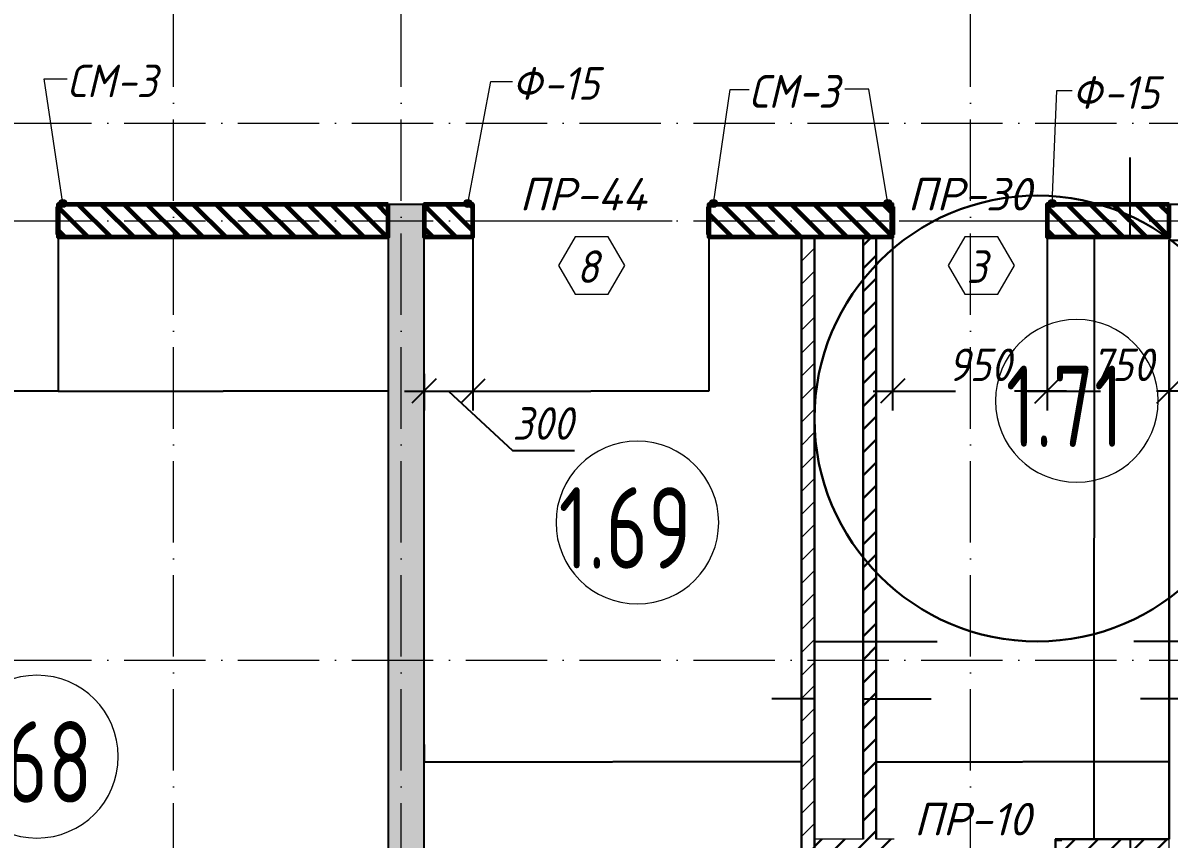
# Model space of a CAD drawing. Header units: millimetres. Extents: x 12986 to 523328, y -9759 to 30092.
# Drawn here: x 166881 to 173927, y 6700 to 11715 of the extents above; entities that cross this region are included whole.
import ezdxf

# ---------------------------------------------------------------- set-up
doc = ezdxf.new("R2010")
doc.units = ezdxf.units.MM
doc.linetypes.add('50_200_ШТРИХ_1Т_ш5_п1_п1_', pattern=[700, 500, -100, 0, -100])
doc.layers.add('0)Допникки кружки', color=7, linetype='Continuous', plot=False)
for name, color, linetype, lineweight in [('1) ПГП Зеленый', 3, 'Continuous', 30), ('2) Расчет', 1, 'Continuous', 30), ('3) РАсчет Зел', 3, 'Continuous', 30), ('5) Блок ячеистый', 160, 'Continuous', 60), ('A-ANNO-DIMS', 7, 'Continuous', 9), ('A-AREA-IDEN', 7, 'Continuous', 9), ('A-DETL-1', 7, 'Continuous', 50), ('A-DOOR-IDEN', 7, 'Continuous', 9), ('A-GENM', 7, 'Continuous', 9), ('A-GENM-1', 7, 'Continuous', 25), ('A-GENM-IDEN', 7, 'Continuous', 9), ('A-WALL-1', 7, 'Continuous', 25), ('A-WALL-PATT-1', 7, 'Continuous', 5), ('A-WALL-PATT-3', 250, 'Continuous', 5), ('Оси-2', 7, '50_200_ШТРИХ_1Т_ш5_п1_п1_', 9)]:
    doc.layers.add(name, color=color, linetype=linetype, lineweight=lineweight)
doc.layers.add('A-WALL-5', color=7, linetype='Continuous', lineweight=13, true_color=0x008000)
doc.layers.add('A-WALL-7', color=7, linetype='Continuous', lineweight=5, true_color=0x008000)
doc.styles.add('ISOCPEUR_I_3', font='isocpeui.ttf', dxfattribs={"width": 0.9, "height": 200})
doc.styles.add('ISOCPEUR_I_5', font='isocpeui.ttf', dxfattribs={"height": 200})
doc.styles.add('СПДС', font='ГОСТ тип А.ttf', dxfattribs={"width": 0.9})
doc.dimstyles.new('ISO-2_0_0_9К_СРЕДНИЙ_1', dxfattribs={"dimscale": 304.8, "dimtxt": 199.196235, "dimasz": 0.492126, "dimexe": 0.393701, "dimexo": 0, "dimgap": 0, "dimtad": 1, "dimdec": 0, "dimzin": 0, "dimdsep": 46, "dimtxsty": 'ISOCPEUR_I_3', "dimblk1": 'OBLIQUE', "dimblk2": 'OBLIQUE', "dimsah": 1, "dimcen": 0.09, "dimdle": 0.393701, "dimazin": 0, "dimtfac": 1, "dimtdec": 4, "dimtix": 1, "dimtmove": 2, "dimatfit": 3, "dimfxl": 1, "dimtvp": 1, "dimtolj": 1, "dimtzin": 0, "dimarcsym": 2})
doc.dimstyles.new('ISO-2_0_0_9К_СРЕДНИЙ_6', dxfattribs={"dimscale": 304.8, "dimtxt": 199.196235, "dimasz": 0.492126, "dimexe": 0.393701, "dimexo": 0, "dimgap": 0, "dimtad": 1, "dimdec": 0, "dimzin": 0, "dimdsep": 46, "dimtxsty": 'ISOCPEUR_I_3', "dimblk1": 'OBLIQUE', "dimblk2": 'OBLIQUE', "dimsah": 1, "dimcen": 0.09, "dimdle": 0.393701, "dimazin": 0, "dimtfac": 1, "dimtdec": 4, "dimtix": 1, "dimtmove": 1, "dimatfit": 3, "dimfxl": 1, "dimtvp": 1, "dimtolj": 1, "dimtzin": 0, "dimarcsym": 2})
doc.dimstyles.get("Standard").update_dxf_attribs({"dimtxt": 0.18, "dimasz": 0.18, "dimexe": 0.18, "dimexo": 0.0625, "dimgap": 0.09, "dimtad": 0, "dimtih": 1, "dimtoh": 1, "dimdec": 4, "dimzin": 0, "dimdsep": 46, "dimtxsty": 'Standard', "dimcen": 0.09, "dimadec": 0, "dimazin": 0, "dimtfac": 1, "dimtdec": 4, "dimtofl": 0, "dimtmove": 0, "dimatfit": 3, "dimfxl": 1, "dimtolj": 1, "dimtzin": 0, "dimarcsym": 0})
pattern_1 = [(45, (61996.89, 0), (-70.71068, 70.71068), [])]
pattern_2 = [(135, (61996.89, 0), (-70.71068, -70.71068), [])]

# ---------------------------------------------------------------- blocks, each defined once
blk = doc.blocks.new('Фахверк_СКБ_Уголок_Тип 2 - СМ-3_200х2230h-26671997-АР1_Кладочный план 1 этажа')
at = {"layer": 'A-GENM-1'}
for p, q in [((125, 156), (125, 81)), ((200, 156), (125, 156)), ((131, 81), (131, 150)), ((131, 150), (200, 150)), ((200, 150), (200, 156)), ((125, 81), (131, 81)), ((131, 19), (125, 19)), ((125, 19), (125, -56)), ((131, -50), (131, 19)), ((125, -56), (200, -56)), ((200, -50), (131, -50)), ((200, -56), (200, -50))]:
    blk.add_line(p, q, dxfattribs=at)
blk = doc.blocks.new('Стойка_Влож_Полоса боковая - Полоса-27101091-АР1_Кладочный план 1 этажа')
at = {"layer": 'A-GENM'}
for p, q in [((-5, 85), (0, 85)), ((-5, -85), (-5, 85)), ((0, 31), (0, -31)), ((0, -85), (-5, -85))]:
    blk.add_line(p, q, dxfattribs=at)
blk = doc.blocks.new('Фахверк_СКБ_Уголок - Ф-15_200х4030 h _потолок _3_900_-26977597-АР1_Кладочный план 1 этажа')
at = {"layer": 'A-GENM-1'}
for p, q in [((200, 156), (125, 156)), ((125, 156), (125, 81)), ((131, 81), (131, 150)), ((131, 150), (200, 150)), ((200, 150), (200, 156)), ((125, 81), (131, 81)), ((131, 19), (125, 19)), ((125, 19), (125, -56)), ((131, -50), (131, 19)), ((125, -56), (200, -56)), ((200, -50), (131, -50)), ((200, -56), (200, -50))]:
    blk.add_line(p, q, dxfattribs=at)
blk = doc.blocks.new('Фахверк_СКБ_Швеллер - Ф-10_80х4030-26973473-АР1_Кладочный план 1 этажа')
at = {"layer": 'A-GENM-1'}
for p, q in [((165, 40), (125, 40)), ((125, 40), (125, -40)), ((129.5, 32.6), (165, 32.6)), ((129.5, -32.6), (129.5, 32.6)), ((165, 32.6), (165, 40)), ((125, -40), (165, -40)), ((165, -32.6), (129.5, -32.6)), ((165, -40), (165, -32.6))]:
    blk.add_line(p, q, dxfattribs=at)
blk = doc.blocks.new('AAR_СКБ_Марка_Двери_Перемычка и проем - Марка перемычки и проема-25306769-АР1_Кладочный план 1 этажа')
at = {"layer": 'A-DOOR-IDEN'}
for p, q in [((-5, 0), (5, 0)), ((-0.968, -0.984), (-1.986, -2.747)), ((1.067, -0.984), (-0.968, -0.984)), ((2.085, -2.747), (1.067, -0.984)), ((-1.986, -2.747), (-0.968, -4.509)), ((1.067, -4.509), (2.085, -2.747)), ((-0.968, -4.509), (1.067, -4.509))]:
    blk.add_line(p, q, dxfattribs=at)
blk = doc.blocks.new('DIMBLOCK207-АР1_Кладочный план 1 этажа')
at = {"layer": 'A-ANNO-DIMS', "color": 0, "lineweight": -2, "transparency": 16777216}
for p, q in [((165646.9, 10449.3), (165646.9, 9453)), ((167096.9, 10396.9), (167096.9, 9453)), ((165647.1, 9453.2), (166371.2, 9453.2)), ((167096.7, 9453.2), (166372.6, 9453.2))]:
    blk.add_line(p, q, dxfattribs=at)
at = {"layer": 'A-ANNO-DIMS', "color": 0, "transparency": 16777216}
for points in [[(165647.1, 9453.2), (165647.1, 9453.2), (165646.9, 9453.2)], [(167096.7, 9453.2), (167096.7, 9453.2), (167096.9, 9453.2)]]:
    blk.add_solid(points, dxfattribs=at)
at = {"layer": 'Defpoints', "color": 0, "transparency": 16777216}
for p in [(165646.9, 10449.3), (167096.9, 10397), (167096.9, 9453.2)]:
    blk.add_point(p, dxfattribs=at)
at = {"layer": 'A-ANNO-DIMS', "color": 0, "transparency": 16777216, "insert": (166371.9, 9453.2), "char_height": 0.18, "width": 579.201, "attachment_point": 5}
blk.add_mtext('\\A1;1450.0000', dxfattribs=at)
blk = doc.blocks.new('DIMBLOCK208-АР1_Кладочный план 1 этажа')
at = {"layer": 'A-ANNO-DIMS', "color": 0, "lineweight": -2, "transparency": 16777216}
for p, q in [((167096.9, 10396.9), (167096.9, 9453)), ((169126.9, 9559.2), (169126.9, 9453)), ((167097.1, 9453.2), (168111.2, 9453.2)), ((169126.7, 9453.2), (168112.6, 9453.2))]:
    blk.add_line(p, q, dxfattribs=at)
at = {"layer": 'A-ANNO-DIMS', "color": 0, "transparency": 16777216}
for points in [[(167097.1, 9453.2), (167097.1, 9453.2), (167096.9, 9453.2)], [(169126.7, 9453.2), (169126.7, 9453.2), (169126.9, 9453.2)]]:
    blk.add_solid(points, dxfattribs=at)
at = {"layer": 'Defpoints', "color": 0, "transparency": 16777216}
for p in [(167096.9, 10397), (169126.9, 9559.3), (169126.9, 9453.2)]:
    blk.add_point(p, dxfattribs=at)
at = {"layer": 'A-ANNO-DIMS', "color": 0, "transparency": 16777216, "insert": (168111.9, 9453.2), "char_height": 0.18, "width": 606.782, "attachment_point": 5}
blk.add_mtext('\\A1;2030.0000', dxfattribs=at)
blk = doc.blocks.new('_Oblique')
at = {"color": 0, "linetype": 'ByBlock', "lineweight": -2}
blk.add_line((-0.5, -0.5), (0.5, 0.5), dxfattribs=at)
blk = doc.blocks.new('DIMBLOCK209-АР1_Кладочный план 1 этажа')
at = {"layer": 'A-ANNO-DIMS', "color": 0, "lineweight": -2, "transparency": 16777216}
for p, q in [((172226.9, 10397), (172226.9, 9333.2)), ((173176.9, 10400), (173176.9, 9333.2)), ((172106.9, 9453.2), (172613.8, 9453.2)), ((173296.9, 9453.2), (172977.5, 9453.2))]:
    blk.add_line(p, q, dxfattribs=at)
at = {"layer": 'Defpoints', "color": 0, "transparency": 16777216}
for p in [(172226.9, 10397), (173176.9, 10400), (173176.9, 9453.2)]:
    blk.add_point(p, dxfattribs=at)
at = {"layer": 'A-ANNO-DIMS', "color": 0, "lineweight": -2, "transparency": 16777216, "xscale": 150, "yscale": 150, "zscale": 150, "rotation": 180}
blk.add_blockref('_Oblique', (172226.9, 9453.2), dxfattribs=at)
at = {"layer": 'A-ANNO-DIMS', "color": 0, "lineweight": -2, "transparency": 16777216, "xscale": 150, "yscale": 150, "zscale": 150}
blk.add_blockref('_Oblique', (173176.9, 9453.2), dxfattribs=at)
at = {"layer": 'A-ANNO-DIMS', "color": 0, "transparency": 16777216, "insert": (172568.1, 9714.5), "char_height": 200, "width": 455.087, "attachment_point": 1, "line_spacing_factor": 1.149209, "style": 'ISOCPEUR_I_3'}
blk.add_mtext('\\A1;950', dxfattribs=at)
blk = doc.blocks.new('DIMBLOCK210-АР1_Кладочный план 1 этажа')
at = {"layer": 'A-ANNO-DIMS', "color": 0, "lineweight": -2, "transparency": 16777216}
for p, q in [((173176.9, 10400), (173176.9, 9333.2)), ((173926.9, 10000), (173926.9, 9333.2)), ((173056.9, 9453.2), (173504.3, 9453.2)), ((174046.9, 9453.2), (173850.1, 9453.2))]:
    blk.add_line(p, q, dxfattribs=at)
at = {"layer": 'Defpoints', "color": 0, "transparency": 16777216}
for p in [(173176.9, 10400), (173926.9, 10000), (173926.9, 9453.2)]:
    blk.add_point(p, dxfattribs=at)
at = {"layer": 'A-ANNO-DIMS', "color": 0, "lineweight": -2, "transparency": 16777216, "xscale": 150, "yscale": 150, "zscale": 150, "rotation": 180}
blk.add_blockref('_Oblique', (173176.9, 9453.2), dxfattribs=at)
at = {"layer": 'A-ANNO-DIMS', "color": 0, "lineweight": -2, "transparency": 16777216, "xscale": 150, "yscale": 150, "zscale": 150}
blk.add_blockref('_Oblique', (173926.9, 9453.2), dxfattribs=at)
at = {"layer": 'A-ANNO-DIMS', "color": 0, "transparency": 16777216, "insert": (173449.7, 9714.5), "char_height": 200, "width": 455.087, "attachment_point": 1, "line_spacing_factor": 1.149209, "style": 'ISOCPEUR_I_3'}
blk.add_mtext('\\A1;750', dxfattribs=at)
blk = doc.blocks.new('DIMBLOCK245-АР1_Кладочный план 1 этажа')
at = {"layer": 'A-ANNO-DIMS', "color": 0, "lineweight": -2, "transparency": 16777216}
for p, q in [((169346.9, 7281.4), (169346.9, 7175.2)), ((171666.9, 7281.4), (171666.9, 7175.2)), ((169347.1, 7175.4), (170506.2, 7175.4)), ((171666.7, 7175.4), (170507.6, 7175.4))]:
    blk.add_line(p, q, dxfattribs=at)
at = {"layer": 'A-ANNO-DIMS', "color": 0, "transparency": 16777216}
for points in [[(169347.1, 7175.4), (169347.1, 7175.4), (169346.9, 7175.4)], [(171666.7, 7175.4), (171666.7, 7175.4), (171666.9, 7175.4)]]:
    blk.add_solid(points, dxfattribs=at)
at = {"layer": 'Defpoints', "color": 0, "transparency": 16777216}
for p in [(169346.9, 7281.5), (171666.9, 7281.5), (171666.9, 7175.4)]:
    blk.add_point(p, dxfattribs=at)
at = {"layer": 'A-ANNO-DIMS', "color": 0, "transparency": 16777216, "insert": (170506.9, 7175.4), "char_height": 0.18, "width": 606.782, "attachment_point": 5}
blk.add_mtext('\\A1;2320.0000', dxfattribs=at)
blk = doc.blocks.new('DIMBLOCK246-АР1_Кладочный план 1 этажа')
at = {"layer": 'A-ANNO-DIMS', "color": 0, "lineweight": -2, "transparency": 16777216}
for p, q in [((171666.9, 7561.1), (171484.6, 7561.1)), ((171666.9, 7281.5), (171666.9, 7561.3)), ((171746.7, 7561.1), (171667.1, 7561.1)), ((171746.9, 7281.5), (171746.9, 7561.3))]:
    blk.add_line(p, q, dxfattribs=at)
at = {"layer": 'A-ANNO-DIMS', "color": 0, "transparency": 16777216}
for points in [[(171667.1, 7561.1), (171667.1, 7561.1), (171666.9, 7561.1)], [(171746.7, 7561.1), (171746.7, 7561.1), (171746.9, 7561.1)]]:
    blk.add_solid(points, dxfattribs=at)
at = {"layer": 'Defpoints', "color": 0, "transparency": 16777216}
for p in [(171746.9, 7561.1), (171666.9, 7281.5), (171746.9, 7281.5)]:
    blk.add_point(p, dxfattribs=at)
at = {"layer": 'A-ANNO-DIMS', "color": 0, "transparency": 16777216, "insert": (171332.3, 7561.2), "char_height": 0.18, "width": 303.391, "attachment_point": 1, "line_spacing_factor": 1.149209}
blk.add_mtext('\\A1;79.9999', dxfattribs=at)
blk = doc.blocks.new('DIMBLOCK247-АР1_Кладочный план 1 этажа')
at = {"layer": 'A-ANNO-DIMS', "color": 0, "lineweight": -2, "transparency": 16777216}
for p, q in [((171746.9, 7281.5), (171746.9, 7914.9)), ((171747.1, 7914.7), (172046.7, 7914.7)), ((172046.9, 7281.5), (172046.9, 7914.9)), ((172046.9, 7914.7), (172502.2, 7914.7))]:
    blk.add_line(p, q, dxfattribs=at)
at = {"layer": 'A-ANNO-DIMS', "color": 0, "transparency": 16777216}
for points in [[(171747.1, 7914.8), (171747.1, 7914.7), (171746.9, 7914.7)], [(172046.7, 7914.8), (172046.7, 7914.7), (172046.9, 7914.7)]]:
    blk.add_solid(points, dxfattribs=at)
at = {"layer": 'Defpoints', "color": 0, "transparency": 16777216}
for p in [(172046.9, 7914.7), (171746.9, 7281.5), (172046.9, 7281.5)]:
    blk.add_point(p, dxfattribs=at)
at = {"layer": 'A-ANNO-DIMS', "color": 0, "transparency": 16777216, "insert": (172275.3, 7914.9), "char_height": 0.18, "width": 455.087, "attachment_point": 1, "line_spacing_factor": 1.149209}
blk.add_mtext('\\A1;300.0000', dxfattribs=at)
blk = doc.blocks.new('DIMBLOCK248-АР1_Кладочный план 1 этажа')
at = {"layer": 'A-ANNO-DIMS', "color": 0, "lineweight": -2, "transparency": 16777216}
for p, q in [((172046.9, 7281.5), (172046.9, 7561.3)), ((172047.1, 7561.1), (172126.7, 7561.1)), ((172126.9, 7281.5), (172126.9, 7561.3)), ((172126.9, 7561.1), (172464.4, 7561.1))]:
    blk.add_line(p, q, dxfattribs=at)
at = {"layer": 'A-ANNO-DIMS', "color": 0, "transparency": 16777216}
for points in [[(172047.1, 7561.1), (172047.1, 7561.1), (172046.9, 7561.1)], [(172126.7, 7561.1), (172126.7, 7561.1), (172126.9, 7561.1)]]:
    blk.add_solid(points, dxfattribs=at)
at = {"layer": 'Defpoints', "color": 0, "transparency": 16777216}
for p in [(172126.9, 7561.1), (172046.9, 7281.5), (172126.9, 7281.5)]:
    blk.add_point(p, dxfattribs=at)
at = {"layer": 'A-ANNO-DIMS', "color": 0, "transparency": 16777216, "insert": (172313.3, 7561.2), "char_height": 0.18, "width": 303.391, "attachment_point": 1, "line_spacing_factor": 1.149209}
blk.add_mtext('\\A1;80.0001', dxfattribs=at)
blk = doc.blocks.new('DIMBLOCK249-АР1_Кладочный план 1 этажа')
at = {"layer": 'A-ANNO-DIMS', "color": 0, "lineweight": -2, "transparency": 16777216}
for p, q in [((172126.9, 7281.4), (172126.9, 7175.2)), ((173926.9, 7281.4), (173926.9, 7175.2)), ((172127.1, 7175.4), (173026.1, 7175.4)), ((173926.7, 7175.4), (173027.7, 7175.4))]:
    blk.add_line(p, q, dxfattribs=at)
at = {"layer": 'A-ANNO-DIMS', "color": 0, "transparency": 16777216}
for points in [[(172127.1, 7175.4), (172127.1, 7175.4), (172126.9, 7175.4)], [(173926.7, 7175.4), (173926.7, 7175.4), (173926.9, 7175.4)]]:
    blk.add_solid(points, dxfattribs=at)
at = {"layer": 'Defpoints', "color": 0, "transparency": 16777216}
for p in [(172126.9, 7281.5), (173926.9, 7281.5), (173926.9, 7175.4)]:
    blk.add_point(p, dxfattribs=at)
at = {"layer": 'A-ANNO-DIMS', "color": 0, "transparency": 16777216, "insert": (173026.9, 7175.4), "char_height": 0.18, "width": 560.814, "attachment_point": 5}
blk.add_mtext('\\A1;1799.9999', dxfattribs=at)
blk = doc.blocks.new('DIMBLOCK250-АР1_Кладочный план 1 этажа')
at = {"layer": 'A-ANNO-DIMS', "color": 0, "lineweight": -2, "transparency": 16777216}
for p, q in [((173926.9, 7561.1), (173752.1, 7561.1)), ((173926.9, 7281.5), (173926.9, 7561.3)), ((174006.7, 7561.1), (173927.1, 7561.1)), ((174006.9, 7281.5), (174006.9, 7561.3))]:
    blk.add_line(p, q, dxfattribs=at)
at = {"layer": 'A-ANNO-DIMS', "color": 0, "transparency": 16777216}
for points in [[(173927.1, 7561.1), (173927.1, 7561.1), (173926.9, 7561.1)], [(174006.7, 7561.1), (174006.7, 7561.1), (174006.9, 7561.1)]]:
    blk.add_solid(points, dxfattribs=at)
at = {"layer": 'Defpoints', "color": 0, "transparency": 16777216}
for p in [(174006.9, 7561.1), (173926.9, 7281.5), (174006.9, 7281.5)]:
    blk.add_point(p, dxfattribs=at)
at = {"layer": 'A-ANNO-DIMS', "color": 0, "transparency": 16777216, "insert": (173599.8, 7561.2), "char_height": 0.18, "width": 303.391, "attachment_point": 1, "line_spacing_factor": 1.149209}
blk.add_mtext('\\A1;80.0000', dxfattribs=at)
blk = doc.blocks.new('DIMBLOCK251-АР1_Кладочный план 1 этажа')
at = {"layer": 'A-ANNO-DIMS', "color": 0, "lineweight": -2, "transparency": 16777216}
for p, q in [((174006.9, 7914.7), (173709.4, 7914.7)), ((174006.9, 7281.5), (174006.9, 7914.9)), ((174156.7, 7914.7), (174007.1, 7914.7)), ((174156.9, 7281.5), (174156.9, 7914.9))]:
    blk.add_line(p, q, dxfattribs=at)
at = {"layer": 'A-ANNO-DIMS', "color": 0, "transparency": 16777216}
for points in [[(174007.1, 7914.8), (174007.1, 7914.7), (174006.9, 7914.7)], [(174156.7, 7914.8), (174156.7, 7914.7), (174156.9, 7914.7)]]:
    blk.add_solid(points, dxfattribs=at)
at = {"layer": 'Defpoints', "color": 0, "transparency": 16777216}
for p in [(174156.9, 7914.7), (174006.9, 7281.5), (174156.9, 7281.5)]:
    blk.add_point(p, dxfattribs=at)
at = {"layer": 'A-ANNO-DIMS', "color": 0, "transparency": 16777216, "insert": (173504.2, 7914.9), "char_height": 0.18, "width": 409.118, "attachment_point": 1, "line_spacing_factor": 1.149209}
blk.add_mtext('\\A1;150.0001', dxfattribs=at)
blk = doc.blocks.new('DIMBLOCK265-АР1_Кладочный план 1 этажа')
at = {"layer": 'A-ANNO-DIMS', "color": 0, "lineweight": -2, "transparency": 16777216}
for p, q in [((173360.4, 6700), (173688.5, 6700)), ((173688.3, 6699.8), (173688.3, 6620.2)), ((173360.4, 6620), (173688.5, 6620)), ((173688.3, 6620), (173688.3, 6246.3)), ((173688.3, 6246.3), (173688.1, 6246.3))]:
    blk.add_line(p, q, dxfattribs=at)
at = {"layer": 'A-ANNO-DIMS', "color": 0, "transparency": 16777216}
for points in [[(173688.3, 6699.8), (173688.3, 6699.8), (173688.3, 6700)], [(173688.3, 6620.2), (173688.3, 6620.2), (173688.3, 6620)]]:
    blk.add_solid(points, dxfattribs=at)
at = {"layer": 'Defpoints', "color": 0, "transparency": 16777216}
for p in [(173360.3, 6700), (173688.3, 6700), (173360.3, 6620)]:
    blk.add_point(p, dxfattribs=at)
at = {"layer": 'A-ANNO-DIMS', "color": 0, "transparency": 16777216, "insert": (173687.8, 6094.6), "char_height": 0.18, "width": 303.391, "attachment_point": 1, "rotation": 90, "line_spacing_factor": 1.149209}
blk.add_mtext('\\A1;80.0000', dxfattribs=at)
blk = doc.blocks.new('DIMBLOCK266-АР1_Кладочный план 1 этажа')
at = {"layer": 'A-ANNO-DIMS', "color": 0, "lineweight": -2, "transparency": 16777216}
for p, q in [((173360.4, 10400), (173466.6, 10400)), ((173466.4, 10399.8), (173466.4, 8550.2)), ((173466.4, 6700.2), (173466.4, 8549.8)), ((173360.4, 6700), (173466.6, 6700))]:
    blk.add_line(p, q, dxfattribs=at)
at = {"layer": 'A-ANNO-DIMS', "color": 0, "transparency": 16777216}
for points in [[(173466.4, 10399.8), (173466.4, 10399.8), (173466.4, 10400)], [(173466.4, 6700.2), (173466.4, 6700.2), (173466.4, 6700)]]:
    blk.add_solid(points, dxfattribs=at)
at = {"layer": 'Defpoints', "color": 0, "transparency": 16777216}
for p in [(173360.3, 10400), (173466.4, 10400), (173360.3, 6700)]:
    blk.add_point(p, dxfattribs=at)
at = {"layer": 'A-ANNO-DIMS', "color": 0, "transparency": 16777216, "insert": (173466.4, 8550), "char_height": 0.18, "width": 606.782, "attachment_point": 5}
blk.add_mtext('\\A1;3700.0000', dxfattribs=at)
blk = doc.blocks.new('DIMBLOCK267-АР1_Кладочный план 1 этажа')
at = {"layer": 'A-ANNO-DIMS', "color": 0, "lineweight": -2, "transparency": 16777216}
for p, q in [((173687.5, 10600), (173687.5, 10888.9)), ((173687.5, 10888.9), (173687.7, 10888.9)), ((173360.4, 10600), (173687.7, 10600)), ((173687.5, 10400.2), (173687.5, 10599.8)), ((173360.4, 10400), (173687.7, 10400))]:
    blk.add_line(p, q, dxfattribs=at)
at = {"layer": 'A-ANNO-DIMS', "color": 0, "transparency": 16777216}
for points in [[(173687.5, 10599.8), (173687.6, 10599.8), (173687.5, 10600)], [(173687.5, 10400.2), (173687.6, 10400.2), (173687.5, 10400)]]:
    blk.add_solid(points, dxfattribs=at)
at = {"layer": 'Defpoints', "color": 0, "transparency": 16777216}
for p in [(173360.3, 10600), (173687.5, 10600), (173360.3, 10400)]:
    blk.add_point(p, dxfattribs=at)
at = {"layer": 'A-ANNO-DIMS', "color": 0, "transparency": 16777216, "insert": (173687.8, 10661.3), "char_height": 0.18, "width": 455.087, "attachment_point": 1, "rotation": 90, "line_spacing_factor": 1.149209}
blk.add_mtext('\\A1;200.0000', dxfattribs=at)
blk = doc.blocks.new('DIMBLOCK715-АР1_Кладочный план 1 этажа')
at = {"layer": 'A-ANNO-DIMS', "color": 0, "lineweight": -2, "transparency": 16777216}
for p, q in [((169646.9, 10389), (169646.9, 9333.2)), ((169346.9, 9559.3), (169346.9, 9333.2)), ((169226.9, 9453.2), (169766.9, 9453.2)), ((169496.9, 9453.2), (169889.8, 9087.3)), ((169889.8, 9087.3), (170272.2, 9087.3))]:
    blk.add_line(p, q, dxfattribs=at)
at = {"layer": 'Defpoints', "color": 0, "transparency": 16777216}
for p in [(169646.9, 10389), (169346.9, 9559.3), (169646.9, 9453.2)]:
    blk.add_point(p, dxfattribs=at)
at = {"layer": 'A-ANNO-DIMS', "color": 0, "lineweight": -2, "transparency": 16777216, "xscale": 150, "yscale": 150, "zscale": 150, "rotation": 180}
blk.add_blockref('_Oblique', (169346.9, 9453.2), dxfattribs=at)
at = {"layer": 'A-ANNO-DIMS', "color": 0, "lineweight": -2, "transparency": 16777216, "xscale": 150, "yscale": 150, "zscale": 150}
blk.add_blockref('_Oblique', (169646.9, 9453.2), dxfattribs=at)
at = {"layer": 'A-ANNO-DIMS', "color": 0, "transparency": 16777216, "insert": (169889.8, 9353.9), "char_height": 200, "width": 455.087, "attachment_point": 1, "line_spacing_factor": 1.149209, "style": 'ISOCPEUR_I_3'}
blk.add_mtext('\\A1;300', dxfattribs=at)
blk = doc.blocks.new('DIMBLOCK716-АР1_Кладочный план 1 этажа')
at = {"layer": 'A-ANNO-DIMS', "color": 0, "lineweight": -2, "transparency": 16777216}
for p, q in [((169646.9, 10388.9), (169646.9, 9453)), ((171096.9, 10391.9), (171096.9, 9453)), ((169647.1, 9453.2), (170371.2, 9453.2)), ((171096.7, 9453.2), (170372.6, 9453.2))]:
    blk.add_line(p, q, dxfattribs=at)
at = {"layer": 'A-ANNO-DIMS', "color": 0, "transparency": 16777216}
for points in [[(169647.1, 9453.2), (169647.1, 9453.2), (169646.9, 9453.2)], [(171096.7, 9453.2), (171096.7, 9453.2), (171096.9, 9453.2)]]:
    blk.add_solid(points, dxfattribs=at)
at = {"layer": 'Defpoints', "color": 0, "transparency": 16777216}
for p in [(169646.9, 10389), (171096.9, 10392), (171096.9, 9453.2)]:
    blk.add_point(p, dxfattribs=at)
at = {"layer": 'A-ANNO-DIMS', "color": 0, "transparency": 16777216, "insert": (170371.9, 9453.2), "char_height": 0.18, "width": 579.201, "attachment_point": 5}
blk.add_mtext('\\A1;1450.0000', dxfattribs=at)
blk = doc.blocks.new('Марка_Помещения - Номер-25198446-Объем проектирования 1 этажа')
at = {"layer": 'A-AREA-IDEN'}
for start, end in [(360, 180), (180, 360)]:
    blk.add_arc((0, 0), 2.5, start, end, dxfattribs=at)

msp = doc.modelspace()

# ---------------------------------------------------------------- hatches: boundary and pattern name
at = {"layer": '1) ПГП Зеленый'}
h = msp.add_hatch(dxfattribs=at)
h.set_pattern_fill('FP_15', color=256, style=0, pattern_type=2)
h.set_pattern_definition(pattern_1)
h.paths.add_polyline_path([(172046.89323, 6700.00001), (172126.89323, 6700.00001), (172126.89323, 10400.00001), (172046.89323, 10400.00001), (172046.89323, 8709.76827)], flags=0)
h = msp.add_hatch(dxfattribs=at)
h.set_pattern_fill('FP_15', color=256, style=0, pattern_type=2)
h.set_pattern_definition(pattern_1)
h.paths.add_polyline_path([(173926.89323, 6620.00001), (173926.89323, 6700.00001), (173266.89328, 6700.00001), (173266.89328, 6692.60001), (173231.39328, 6692.60001), (173231.39328, 6627.40001), (173266.89328, 6627.40001), (173266.89328, 6620.00001), (173275.54193, 6620.00001)], flags=0)
h.paths.add_polyline_path([(171746.89323, 6620.00001), (172236.89328, 6620.00001), (172236.89328, 6627.40001), (172272.39328, 6627.40001), (172272.39328, 6692.60001), (172236.89328, 6692.60001), (172236.89328, 6700.00001), (171746.89323, 6700.00001)], flags=0)
at = {"layer": '5) Блок ячеистый'}
h = msp.add_hatch(dxfattribs=at)
h.set_pattern_fill('FP_3', color=256, style=0, pattern_type=2)
h.set_pattern_definition(pattern_2)
h.paths.add_polyline_path([(169126.89328, 10400.00001), (169126.89328, 10600.00001), (167096.89328, 10600.00001), (167096.89328, 10400.00001), (167165.89328, 10400.00001)], flags=0)
h.paths.add_polyline_path([(163648.68047, 10400.00001), (165646.89328, 10400.00001), (165646.89328, 10600.00001), (163606.89328, 10600.00001), (163606.89328, 10400.00001)], flags=0)
h.paths.add_polyline_path([(154026.89328, 10400.00001), (154506.89334, 10400.00001), (154506.89334, 10600.00001), (153406.89328, 10600.00001), (153406.89328, 10400.00001), (153946.89328, 10400.00001)], flags=0)
h.paths.add_polyline_path([(155456.89334, 10400.00001), (156206.89328, 10400.00001), (156206.89328, 10600.00001), (155456.89334, 10600.00001), (155456.89334, 10469.00001)], flags=0)
h.paths.add_polyline_path([(151887.89328, 10400.00001), (151956.89328, 10400.00001), (151956.89328, 10600.00001), (151606.89328, 10600.00001), (151606.89328, 10400.00001)], flags=0)
h = msp.add_hatch(dxfattribs=at)
h.set_pattern_fill('FP_3', color=256, style=0, pattern_type=2)
h.set_pattern_definition(pattern_2)
h.paths.add_polyline_path([(181326.89328, 10400.00001), (183206.89328, 10400.00001), (183206.89328, 10600.00001), (181326.89328, 10600.00001)], flags=0)
h.paths.add_polyline_path([(169346.89328, 10400.00001), (169646.89328, 10400.00001), (169646.89328, 10600.00001), (169346.89328, 10600.00001), (169346.89328, 10469.00001)], flags=0)
h.paths.add_polyline_path([(172126.89323, 10400.00001), (172226.89328, 10400.00001), (172226.89328, 10600.00001), (171096.89328, 10600.00001), (171096.89328, 10400.00001), (172046.89323, 10400.00001)], flags=0)
h.paths.add_polyline_path([(173176.89328, 10400.00001), (173926.89323, 10400.00001), (173926.89323, 10600.00001), (173176.89328, 10600.00001), (173176.89328, 10469.00001)], flags=0)
at = {"layer": 'A-GENM-IDEN'}
h = msp.add_hatch(color=256, dxfattribs=at)
edge = h.paths.add_edge_path(flags=0)
edge.add_arc((167125.89328, 10606.00001), 25, 0, 360)
h = msp.add_hatch(color=256, dxfattribs=at)
edge = h.paths.add_edge_path(flags=0)
edge.add_arc((169615.39328, 10606.00001), 25, 0, 360)
h = msp.add_hatch(color=256, dxfattribs=at)
edge = h.paths.add_edge_path(flags=0)
edge.add_arc((171125.89328, 10606.00001), 25, 0, 360)
h = msp.add_hatch(color=256, dxfattribs=at)
edge = h.paths.add_edge_path(flags=0)
edge.add_arc((172197.89328, 10606.00001), 25, 0, 360)
h = msp.add_hatch(color=256, dxfattribs=at)
edge = h.paths.add_edge_path(flags=0)
edge.add_arc((173208.39328, 10606.00001), 25, 0, 360)
at = {"layer": 'A-WALL-PATT-1'}
h = msp.add_hatch(dxfattribs=at)
h.set_pattern_fill('FP_1', color=256, style=0, pattern_type=2)
h.set_pattern_definition([(45, (61996.89, 0), (-57.024626, 57.024626), []), (45, (62053.92, 0), (-57.024626, 57.024626), [100.806, -20.161, 3.353, -16.808])])
h.paths.add_polyline_path([(169326.89328, 2400), (169346.89328, 2400), (169346.89328, 10600.00001), (169126.89328, 10600.00001), (169126.89328, 2400)], flags=0)
at = {"layer": 'A-WALL-PATT-3'}
h = msp.add_hatch(dxfattribs=at)
h.set_pattern_fill('FP_15', color=256, style=0, pattern_type=2)
h.set_pattern_definition(pattern_1)
h.paths.add_polyline_path([(171746.89323, 100.00001), (171746.89323, 3590.00001), (171739.49323, 3590.00001), (171739.49323, 3625.50001), (171674.29323, 3625.50001), (171674.29323, 3590.00001), (171666.89323, 3590.00001), (171666.89323, 100.00001)], flags=0)
h.paths.add_polyline_path([(171739.49323, 5084.50001), (171739.49323, 5120.00001), (171746.89323, 5120.00001), (171746.89323, 10400.00001), (171666.89323, 10400.00001), (171666.89323, 5120.00001), (171674.29323, 5120.00001), (171674.29323, 5084.50001)], flags=0)

# ---------------------------------------------------------------- linework, layer by layer
at = {"layer": '0)Допникки кружки', "color": 6, "lineweight": 30}
msp.add_circle((173116.27885, 9284.30177), 1369.38563, dxfattribs=at)
at = {"layer": '1) ПГП Зеленый'}
msp.add_line((172046.89323, 10400.00001), (172046.89323, 6700.00001), dxfattribs=at)
msp.add_lwpolyline([(171666.89323, 10400.00001), (171746.89323, 10400.00001), (171746.89323, 5120.00001), (171666.89323, 5120.00001)], close=True, dxfattribs=at)
at = {"layer": '2) Расчет'}
msp.add_line((173926.89323, 10380.00001), (173926.89323, 6700.00001), dxfattribs=at)
at = {"layer": '3) РАсчет Зел'}
for p, q in [((172126.89323, 6700.00001), (172126.89323, 10400.00001)), ((173926.89323, 6700.00001), (173266.89328, 6700.00001))]:
    msp.add_line(p, q, dxfattribs=at)
at = {"layer": '5) Блок ячеистый'}
for p, q in [((169126.89328, 10600.00001), (167165.89328, 10600.00001)), ((169577.89328, 10600.00001), (169346.89328, 10600.00001)), ((172157.89328, 10600.00001), (171165.89328, 10600.00001)), ((173926.89323, 10600.00001), (173245.89328, 10600.00001)), ((167096.89328, 10531.00001), (167096.89328, 10469.00001)), ((169646.89328, 10469.00001), (169646.89328, 10531.00001)), ((171096.89328, 10531.00001), (171096.89328, 10469.00001)), ((172226.89328, 10469.00001), (172226.89328, 10531.00001)), ((173176.89328, 10531.00001), (173176.89328, 10469.00001)), ((167165.89328, 10400.00001), (169126.89328, 10400.00001)), ((169346.89328, 10400.00001), (169577.89328, 10400.00001)), ((171165.89328, 10400.00001), (172046.89323, 10400.00001)), ((172126.89323, 10400.00001), (172157.89328, 10400.00001)), ((173245.89328, 10400.00001), (173926.89323, 10400.00001))]:
    msp.add_line(p, q, dxfattribs=at)
for points in [[(169126.89328, 10600.00001), (167096.89328, 10600.00001), (167096.89328, 10400.00001), (169126.89328, 10400.00001)], [(169646.89328, 10600.00001), (169346.89328, 10600.00001), (169346.89328, 10400.00001), (169646.89328, 10400.00001)], [(172222.16261, 10600.00001), (171096.89328, 10600.00001), (171096.89328, 10400.00001), (172222.16261, 10400.00001)], [(173926.89323, 10600.00001), (173176.89328, 10600.00001), (173176.89328, 10400.00001), (173926.89323, 10400.00001)]]:
    msp.add_lwpolyline(points, close=True, dxfattribs=at)
at = {"layer": 'A-DETL-1'}
msp.add_line((173926.89323, 10400.00001), (173926.89323, 10600.00001), dxfattribs=at)
at = {"layer": 'A-GENM-IDEN'}
for p, q in [((167010.83793, 11371.20169), (167153.21281, 11371.20169)), ((167125.89328, 10606.00001), (167010.83793, 11371.20169)), ((169615.39328, 10606.00001), (169757.57903, 11355.73458)), ((169757.57903, 11355.73458), (169889.89328, 11355.73458)), ((171125.89328, 10606.00001), (171229.62921, 11305.53632)), ((171229.62921, 11305.53632), (171344.68035, 11305.53632)), ((172080.23256, 11307.70323), (171934.03972, 11307.70323)), ((172197.89328, 10606.00001), (172080.23256, 11307.70323)), ((173208.39328, 10606.00001), (173236.84585, 11299.57136)), ((173236.84585, 11299.57136), (173332.13081, 11299.57136))]:
    msp.add_line(p, q, dxfattribs=at)
for centre in [(167125.89328, 10606.00001), (169615.39328, 10606.00001), (171125.89328, 10606.00001), (172197.89328, 10606.00001), (173208.39328, 10606.00001)]:
    msp.add_circle(centre, 25, dxfattribs=at)
at = {"layer": 'A-WALL-1'}
for p, q in [((169126.89328, 10600.00001), (169126.89328, 2400)), ((169346.89328, 10600.00001), (169126.89328, 10600.00001)), ((169346.89328, 2400), (169346.89328, 10600.00001)), ((181326.89328, 10600.00001), (173926.89323, 10600.00001)), ((173926.89323, 10400.00001), (173926.89323, 10380.00001)), ((173926.89323, 10380.00001), (181326.89328, 10380.00001))]:
    msp.add_line(p, q, dxfattribs=at)
at = {"layer": 'A-WALL-5'}
for p, q in [((171666.89323, 10400.00001), (171666.89323, 5120.00001)), ((171746.89323, 6700.00001), (171746.89323, 10400.00001)), ((172046.89323, 6700.00001), (171746.89323, 6700.00001)), ((172236.89328, 6700.00001), (172126.89323, 6700.00001))]:
    msp.add_line(p, q, dxfattribs=at)
at = {"layer": 'A-WALL-7'}
for p, q in [((172126.89323, 10400.00001), (172046.89323, 10400.00001)), ((173926.89323, 6620.00001), (173926.89323, 6700.00001))]:
    msp.add_line(p, q, dxfattribs=at)
at = {"layer": 'Оси-2'}
for p, q in [((167806.89325, -4080), (167806.89325, 28636.94316)), ((169206.89325, -4080), (169206.89325, 28636.94316)), ((172706.89325, -4080), (172706.89325, 28636.94316)), ((57586.89328, 11100), (187948.52131, 11100)), ((57586.89328, 10500), (187948.52131, 10500)), ((57586.89328, 7800), (187948.52131, 7800))]:
    msp.add_line(p, q, dxfattribs=at)

# ---------------------------------------------------------------- block references
at = {"layer": 'A-AREA-IDEN', "xscale": 199.9999999999999, "yscale": 199.9999999999999, "zscale": 199.9999999999999}
for p in [(173359.39337, 9392.29161), (170657.97047, 8644.93589), (166966.95471, 7206.52533)]:
    msp.add_blockref('Марка_Помещения - Номер-25198446-Объем проектирования 1 этажа', p, dxfattribs=at)
at = {"layer": 'A-DOOR-IDEN', "xscale": 99.99999999999993, "yscale": 99.99999999999993, "zscale": 99.99999999999993}
for p in [(170371.89328, 10500.00001), (172767.85547, 10500.00001)]:
    msp.add_blockref('AAR_СКБ_Марка_Двери_Перемычка и проем - Марка перемычки и проема-25306769-АР1_Кладочный план 1 этажа', p, dxfattribs=at)
at = {"layer": 'A-GENM'}
for p in [(167090.89328, 10500.00001), (171090.89328, 10500.00001)]:
    msp.add_blockref('Стойка_Влож_Полоса боковая - Полоса-27101091-АР1_Кладочный план 1 этажа', p, dxfattribs=at)
at = {"layer": 'A-GENM', "rotation": 180}
msp.add_blockref('Стойка_Влож_Полоса боковая - Полоса-27101091-АР1_Кладочный план 1 этажа', (172232.89328, 10500.00001), dxfattribs=at)
at = {"layer": 'A-GENM-1'}
for name, p in [('Фахверк_СКБ_Уголок_Тип 2 - СМ-3_200х2230h-26671997-АР1_Кладочный план 1 этажа', (166965.89328, 10450.00001)), ('Фахверк_СКБ_Уголок_Тип 2 - СМ-3_200х2230h-26671997-АР1_Кладочный план 1 этажа', (170965.89328, 10450.00001)), ('Фахверк_СКБ_Уголок - Ф-15_200х4030 h _потолок _3_900_-26977597-АР1_Кладочный план 1 этажа', (173045.89328, 10450.00001)), ('Фахверк_СКБ_Швеллер - Ф-10_80х4030-26973473-АР1_Кладочный план 1 этажа', (173101.89328, 6660.00001))]:
    msp.add_blockref(name, p, dxfattribs=at)
at = {"layer": 'A-GENM-1', "rotation": 180}
for name, p in [('Фахверк_СКБ_Уголок - Ф-15_200х4030 h _потолок _3_900_-26977597-АР1_Кладочный план 1 этажа', (169777.89328, 10550.00001)), ('Фахверк_СКБ_Уголок_Тип 2 - СМ-3_200х2230h-26671997-АР1_Кладочный план 1 этажа', (172357.89328, 10550.00001))]:
    msp.add_blockref(name, p, dxfattribs=at)

# ---------------------------------------------------------------- texts
at = {"layer": 'A-AREA-IDEN', "char_height": 500, "attachment_point": 1, "style": 'СПДС'}
for s, insert, width in [('1.71', (172923.32707, 9609.41022), 1096.7085), ('1.69', (170174.20418, 8862.0545), 1212.1515), ('1.68', (166483.18841, 7423.64394), 1212.1515)]:
    msp.add_mtext(s, dxfattribs=dict(at, insert=insert, width=width))
at = {"layer": 'A-DOOR-IDEN', "char_height": 200, "width": 158.734125, "attachment_point": 1, "style": 'ISOCPEUR_I_3'}
for s, insert in [('\\fISOCPEUR|b0|i1|c204|p34|;\\W.9;8', (170285.69476, 10317.35863)), ('\\fISOCPEUR|b0|i1|c204|p34|;\\W.9;3', (172681.65695, 10317.35863))]:
    msp.add_mtext(s, dxfattribs=dict(at, insert=insert))
at = {"layer": 'A-GENM-IDEN', "char_height": 200, "attachment_point": 1}
for s, insert, width, style in [('СМ', (167153.21281, 11458.81627), 367.9745625, 'ISOCPEUR_I_3'), ('-3', (167456.82218, 11458.81627), 317.46825, 'ISOCPEUR_I_3'), ('\\fISOCPEUR|b0|i1|c204|p34|;\\W.9;Ф', (169889.89328, 11443.34916), 230.886, 'ISOCPEUR_I_3'), ('-15', (170080.39328, 11443.34916), 432.91125, 'ISOCPEUR_I_3'), ('СМ', (171344.68035, 11395.31782), 367.9745625, 'ISOCPEUR_I_3'), ('СМ', (171344.68035, 11393.15091), 367.9745625, 'ISOCPEUR_I_3'), ('-3', (171648.28972, 11395.31782), 317.46825, 'ISOCPEUR_I_3'), ('-3', (171648.28972, 11393.15091), 317.46825, 'ISOCPEUR_I_3'), ('\\fISOCPEUR|b0|i1|c204|p34|;\\W.9;Ф', (173332.13081, 11387.18595), 230.886, 'ISOCPEUR_I_3'), ('-15', (173522.63081, 11387.18595), 432.91125, 'ISOCPEUR_I_3'), ('ПР', (169933.10835, 10762.47397), 416.8775, 'ISOCPEUR_I_5'), ('-44', (170277.06669, 10762.47397), 593.24875, 'ISOCPEUR_I_5'), ('ПР', (172319.84588, 10762.47397), 416.8775, 'ISOCPEUR_I_5'), ('-30', (172663.80421, 10762.47397), 529.11375, 'ISOCPEUR_I_5'), ('ПР', (172359.10835, 6922.47398), 416.8775, 'ISOCPEUR_I_5'), ('-10', (172703.06669, 6922.47398), 481.0125, 'ISOCPEUR_I_5')]:
    msp.add_mtext(s, dxfattribs=dict(at, insert=insert, width=width, style=style))

# ---------------------------------------------------------------- dimensions: what is measured, and where the dimension line sits
at = {"layer": 'A-ANNO-DIMS'}
for base, p1, p2, picture, middle in [((173687.53371, 10600.00001), (173360.34344, 10400.00001), (173360.34344, 10600.00001), 'DIMBLOCK267-АР1_Кладочный план 1 этажа', (173687.92371, 10888.8643)), ((173688.31371, 6700.00001), (173360.34344, 6620.00001), (173360.34344, 6700.00001), 'DIMBLOCK265-АР1_Кладочный план 1 этажа', (173687.92371, 6246.28451))]:
    dim = msp.add_linear_dim(base=base, p1=p1, p2=p2, angle=90, dimstyle='Standard', dxfattribs=at)
    dim.commit()
    dim.dimension.update_dxf_attribs({"geometry": picture, "text_midpoint": middle, "dimtype": 160, "text_rotation": 90})
for base, p1, p2, picture, middle in [((167096.89328, 9453.19661), (165646.89328, 10449.33866), (167096.89328, 10396.95201), 'DIMBLOCK207-АР1_Кладочный план 1 этажа', (166371.89328, 9453.19661)), ((169126.89328, 9453.19661), (167096.89328, 10396.95201), (169126.89328, 9559.26263), 'DIMBLOCK208-АР1_Кладочный план 1 этажа', (168111.89328, 9453.19661)), ((171096.89328, 9453.19661), (169646.89328, 10388.95201), (171096.89328, 10392.00001), 'DIMBLOCK716-АР1_Кладочный план 1 этажа', (170371.89328, 9453.19661)), ((171666.89328, 7175.405), (169346.89328, 7281.47102), (171666.89328, 7281.47102), 'DIMBLOCK245-АР1_Кладочный план 1 этажа', (170506.89328, 7175.405)), ((173926.893225, 7175.405003), (172126.893285, 7281.47102), (173926.893225, 7281.47102), 'DIMBLOCK249-АР1_Кладочный план 1 этажа', (173026.893255, 7175.405003))]:
    dim = msp.add_linear_dim(base=base, p1=p1, p2=p2, dimstyle='Standard', dxfattribs=at)
    dim.commit()
    dim.dimension.update_dxf_attribs({"geometry": picture, "text_midpoint": middle})
for base, p1, p2, dimstyle, override, picture, middle in [((169646.89328, 9453.19661), (169346.89328, 9559.26263), (169646.89328, 10388.95201), 'ISO-2_0_0_9К_СРЕДНИЙ_6', {"dimpost": '<>', "dimfxl": 882.260994}, 'DIMBLOCK715-АР1_Кладочный план 1 этажа', (169889.82079, 9087.25509)), ((173176.89328, 9453.19661), (172226.89328, 10396.95201), (173176.89328, 10400.00001), 'ISO-2_0_0_9К_СРЕДНИЙ_1', {"dimpost": '<>', "dimfxl": 950.00489}, 'DIMBLOCK209-АР1_Кладочный план 1 этажа', (172795.63043, 9581.15443)), ((173926.89328, 9453.19661), (173176.89328, 10400.00001), (173926.89328, 10000.00001), 'ISO-2_0_0_9К_СРЕДНИЙ_1', {"dimpost": '<>', "dimfxl": 850}, 'DIMBLOCK210-АР1_Кладочный план 1 этажа', (173677.23934, 9581.15443))]:
    dim = msp.add_linear_dim(base=base, p1=p1, p2=p2, dimstyle=dimstyle, override=override, dxfattribs=at)
    dim.commit()
    dim.dimension.update_dxf_attribs({"geometry": picture, "text_midpoint": middle, "dimtype": 160})
dim = msp.add_linear_dim(base=(173466.40946, 10400.00001), p1=(173360.34344, 6700.00001), p2=(173360.34344, 10400.00001), angle=90, dimstyle='Standard', dxfattribs=at)
dim.commit()
dim.dimension.update_dxf_attribs({"geometry": 'DIMBLOCK266-АР1_Кладочный план 1 этажа', "text_midpoint": (173466.40946, 8550.00001)})
for base, p1, p2, picture, middle in [((172046.89323, 7914.73614), (171746.89323, 7281.47102), (172046.89323, 7281.47102), 'DIMBLOCK247-АР1_Кладочный план 1 этажа', (172502.82087, 7914.73614)), ((174156.893285, 7914.736137), (174006.893225, 7281.47102), (174156.893285, 7281.47102), 'DIMBLOCK251-АР1_Кладочный план 1 этажа', (173708.7536, 7914.736137)), ((171746.893225, 7561.118757), (171666.893285, 7281.47102), (171746.893225, 7281.47102), 'DIMBLOCK246-АР1_Кладочный план 1 этажа', (171483.951688, 7561.118757)), ((172126.893285, 7561.118757), (172046.893225, 7281.47102), (172126.893285, 7281.47102), 'DIMBLOCK248-АР1_Кладочный план 1 этажа', (172464.951986, 7561.118757)), ((174006.89323, 7561.11876), (173926.89323, 7281.47102), (174006.89323, 7281.47102), 'DIMBLOCK250-АР1_Кладочный план 1 этажа', (173751.52297, 7561.11876))]:
    dim = msp.add_linear_dim(base=base, p1=p1, p2=p2, dimstyle='Standard', dxfattribs=at)
    dim.commit()
    dim.dimension.update_dxf_attribs({"geometry": picture, "text_midpoint": middle, "dimtype": 160})

doc.saveas('drawing.dxf')
